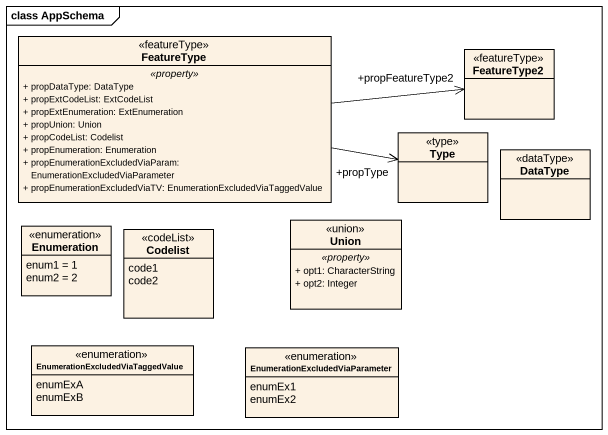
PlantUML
@startuml
mainframe class AppSchema
hide circle
hide empty members
skinparam classAttributeIconSize 0
class FeatureType <<featureType>> {
  .. <<property>> ..
  + propDataType: DataType
  + propExtCodeList: ExtCodeList
  + propExtEnumeration: ExtEnumeration
  + propUnion: Union
  + propCodeList: Codelist
  + propEnumeration: Enumeration
  + propEnumerationExcludedViaParam: EnumerationExcludedViaParameter
  + propEnumerationExcludedViaTV: EnumerationExcludedViaTaggedValue
}
class FeatureType2 <<featureType>>
class Type <<type>>
class DataType <<dataType>>
class Union <<union>> {
  .. <<property>> ..
  + opt1: CharacterString
  + opt2: Integer
}
enum Enumeration {
  enum1 = 1
  enum2 = 2
}
class Codelist <<codeList>> {
  code1
  code2
}
enum "EnumerationExcludedViaTaggedValue" as EnumerationExcludedViaTagged {
  enumExA
  enumExB
}
enum "EnumerationExcludedViaParameter" as EnumerationExcludedViaParame {
  enumEx1
  enumEx2
}
FeatureType -right-> "+propFeatureType2" FeatureType2
FeatureType -right-> "+propType" Type
@enduml
